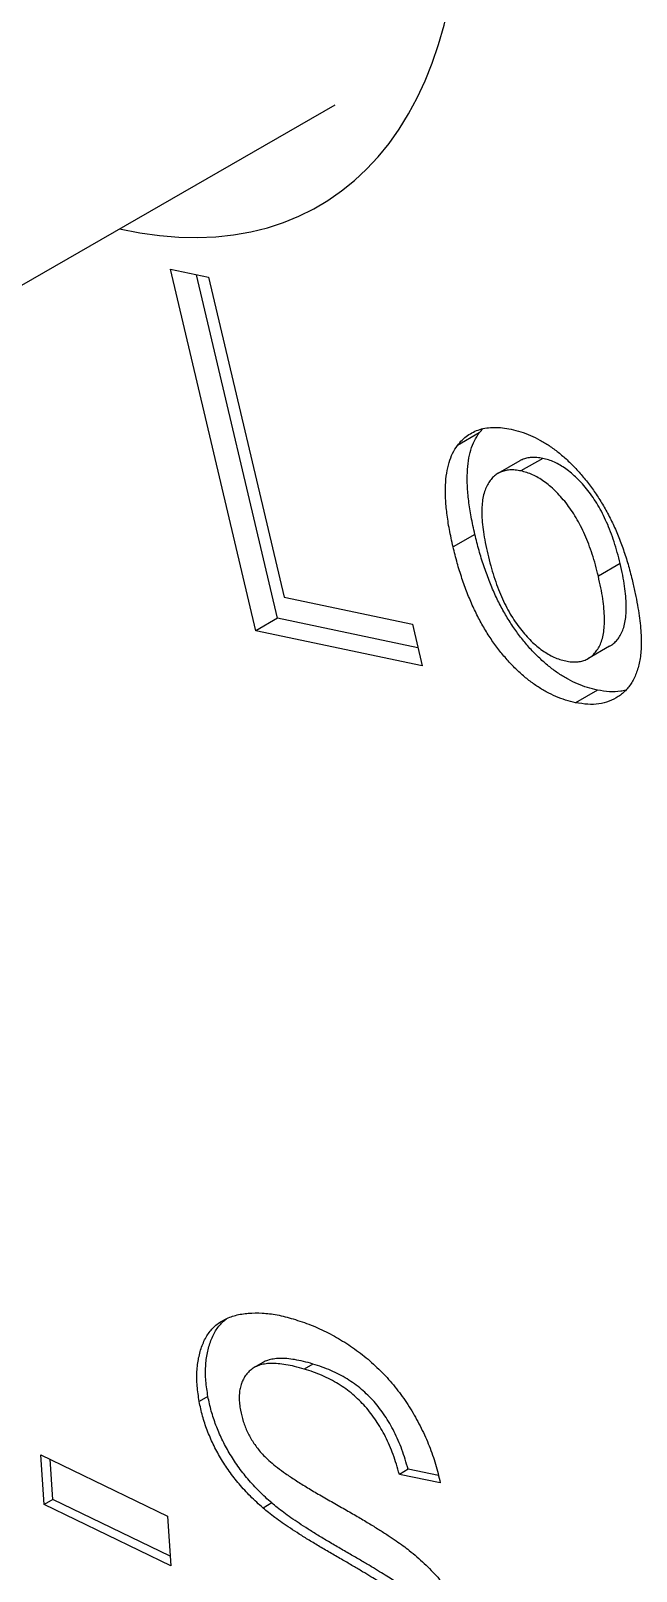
# Model space of a CAD drawing. Header units: millimetres. Extents: x 0 to 7722, y 0 to 5460.
# Drawn here: x 4575.53 to 4578.02, y 3546 to 3552.35 of the extents above; entities that cross this region are included whole.
import ezdxf

# ---------------------------------------------------------------- set-up
doc = ezdxf.new("R2010")
doc.units = ezdxf.units.MM
doc.header["$LTSCALE"] = 5
doc.layers.get('0').update_dxf_attribs({"linetype": 'CONTINUOUS'})

# ---------------------------------------------------------------- blocks, each defined once
blk = doc.blocks.new('RWFWFWEWEFWEFWEF')
for p, q in [((61.1608, -85.1669), (66.2804, -82.2188)), ((65.9532, -84.3861), (65.6022, -82.8966)), ((65.6022, -82.8966), (65.7592, -82.9298)), ((66.043, -84.3344), (65.7095, -82.9193)), ((65.7592, -82.9298), (66.0697, -84.2474)), ((66.873, -83.5711), (66.7832, -83.6228)), ((67.0396, -83.6865), (66.9498, -83.7382)), ((67.1344, -83.6759), (67.0446, -83.7276)), ((66.8551, -83.9889), (66.7653, -84.0406)), ((67.4531, -84.1093), (67.3633, -84.161)), ((66.0697, -84.2474), (66.5979, -84.359)), ((66.043, -84.3344), (65.9532, -84.3861)), ((66.6209, -84.4565), (66.043, -84.3344)), ((66.6384, -84.5309), (65.9532, -84.3861)), ((66.5979, -84.359), (66.6384, -84.5309)), ((67.4098, -84.4497), (67.32, -84.5014)), ((67.3594, -84.6307), (67.2696, -84.6824)), ((65.9828, -87.4003), (65.9469, -87.421)), ((66.1882, -87.4067), (66.1523, -87.4274)), ((65.7564, -87.5407), (65.7205, -87.5613)), ((65.0822, -87.9856), (65.0687, -87.7807)), ((65.0687, -87.7807), (65.5899, -88.0334)), ((65.1181, -87.965), (65.1072, -87.7994)), ((66.5802, -87.8406), (66.5442, -87.8613)), ((66.7129, -87.8959), (66.5442, -87.8613)), ((66.7057, -87.8664), (66.5802, -87.8406)), ((65.1181, -87.965), (65.0822, -87.9856)), ((65.6033, -88.2383), (65.0822, -87.9856)), ((65.6007, -88.199), (65.1181, -87.965)), ((66.019, -87.9792), (65.9831, -87.9999)), ((65.5899, -88.0334), (65.6033, -88.2383))]:
    blk.add_line(p, q)
for centre, major_axis, start_param, end_param in [((68.9568, -77.8498), (-5.4885, 9.5309), 3.141593, 6.283185), ((65.1851, -80.0218), (-5.4885, 9.5309), 2.354261, 7.070517), ((64.8258, -80.2286), (-5.2349, 9.0906), 1.877073, 7.547705), ((64.8258, -80.2286), (-1.3864, 2.4075), 2.651007, 6.773771)]:
    blk.add_ellipse(centre, major_axis=major_axis, ratio=0.578093, start_param=start_param, end_param=end_param)
for points, knots in [([(66.7832, -83.6228), (66.7895, -83.615), (66.8022, -83.5996), (66.8244, -83.5814), (66.8486, -83.5669), (66.8751, -83.5561), (66.904, -83.5498), (66.9352, -83.5477), (66.9686, -83.5491), (66.9921, -83.5535), (67.0041, -83.5558)], [0, 0, 0, 0, 0.124302, 0.246336, 0.367599, 0.489098, 0.612371, 0.737766, 0.866431, 1, 1, 1, 1]), ([(66.8551, -83.9889), (66.8498, -83.9648), (66.8395, -83.9181), (66.8291, -83.8514), (66.8237, -83.7903), (66.8233, -83.7349), (66.8279, -83.6851), (66.8378, -83.6412), (66.8522, -83.6023), (66.866, -83.5815), (66.873, -83.5711)], [0, 0, 0, 0, 0.148743, 0.287828, 0.419547, 0.543761, 0.661832, 0.776707, 0.888407, 1, 1, 1, 1]), ([(67.0041, -83.5558), (67.0175, -83.5591), (67.0438, -83.5655), (67.0836, -83.5806), (67.1226, -83.5995), (67.1609, -83.6227), (67.1985, -83.6502), (67.2352, -83.682), (67.2711, -83.7178), (67.3059, -83.7575), (67.3391, -83.8006), (67.3701, -83.847), (67.3987, -83.8961), (67.425, -83.9481), (67.4486, -84.0029), (67.4697, -84.0604), (67.4887, -84.1206), (67.4988, -84.1614), (67.504, -84.1822)], [0, 0, 0, 0, 0.064152, 0.125572, 0.185148, 0.243459, 0.301276, 0.358813, 0.417033, 0.476294, 0.536487, 0.596565, 0.657747, 0.720709, 0.785972, 0.853802, 0.925129, 1, 1, 1, 1]), ([(66.7653, -84.0406), (66.76, -84.0165), (66.7497, -83.9698), (66.7393, -83.9031), (66.7339, -83.842), (66.7335, -83.7866), (66.7381, -83.7368), (66.748, -83.6929), (66.7624, -83.654), (66.7762, -83.6332), (66.7832, -83.6228)], [0, 0, 0, 0, 0.148743, 0.287828, 0.419547, 0.543761, 0.661832, 0.776707, 0.888407, 1, 1, 1, 1]), ([(67.1344, -83.6759), (67.1264, -83.6745), (67.1107, -83.6717), (67.0885, -83.6713), (67.0681, -83.6744), (67.0521, -83.68), (67.0429, -83.6846), (67.0396, -83.6865)], [0, 0, 0, 0, 0.0575748, 0.1135309, 0.1680392, 0.2216425, 0.253499, 0.253499, 0.253499, 0.253499]), ([(67.4531, -84.1093), (67.4493, -84.0939), (67.4418, -84.064), (67.4288, -84.0201), (67.4141, -83.9786), (67.3981, -83.9396), (67.3809, -83.9029), (67.362, -83.8688), (67.3419, -83.8369), (67.3204, -83.8078), (67.2981, -83.7813), (67.2755, -83.7577), (67.2526, -83.7368), (67.2294, -83.7187), (67.2059, -83.7036), (67.1822, -83.6911), (67.1582, -83.6818), (67.1424, -83.6779), (67.1344, -83.6759)], [0, 0, 0, 0, 0.083091, 0.161599, 0.235449, 0.305032, 0.37138, 0.434814, 0.49558, 0.55546, 0.613804, 0.669732, 0.724174, 0.778201, 0.832482, 0.886638, 0.942235, 1, 1, 1, 1]), ([(67.0446, -83.7276), (67.0366, -83.7262), (67.0209, -83.7234), (66.9987, -83.723), (66.9783, -83.7261), (66.9598, -83.7325), (66.9429, -83.7418), (66.9278, -83.7545), (66.9148, -83.771), (66.9032, -83.79), (66.8943, -83.8129), (66.8876, -83.8391), (66.8841, -83.869), (66.8833, -83.9024), (66.8852, -83.9394), (66.8899, -83.9798), (66.8976, -84.0238), (66.9044, -84.0544), (66.9079, -84.0701)], [0, 0, 0, 0, 0.057575, 0.113531, 0.168039, 0.221642, 0.274751, 0.328957, 0.384527, 0.441388, 0.500191, 0.560929, 0.623824, 0.690348, 0.76061, 0.835638, 0.915286, 1, 1, 1, 1]), ([(67.3633, -84.161), (67.3595, -84.1456), (67.352, -84.1157), (67.339, -84.0718), (67.3243, -84.0303), (67.3083, -83.9913), (67.2911, -83.9546), (67.2722, -83.9205), (67.2521, -83.8886), (67.2306, -83.8595), (67.2083, -83.833), (67.1857, -83.8094), (67.1628, -83.7885), (67.1396, -83.7704), (67.1161, -83.7554), (67.0924, -83.7428), (67.0684, -83.7335), (67.0526, -83.7296), (67.0446, -83.7276)], [0, 0, 0, 0, 0.083091, 0.161599, 0.235449, 0.305032, 0.37138, 0.434814, 0.49558, 0.55546, 0.613804, 0.669732, 0.724174, 0.778201, 0.832482, 0.886638, 0.942235, 1, 1, 1, 1]), ([(67.3594, -84.6307), (67.3458, -84.6274), (67.319, -84.6208), (67.2787, -84.606), (67.2392, -84.5869), (67.2006, -84.5634), (67.1628, -84.5361), (67.1262, -84.5042), (67.0903, -84.4686), (67.0557, -84.4288), (67.0225, -84.3856), (66.9917, -84.3384), (66.963, -84.2882), (66.9365, -84.2347), (66.9127, -84.1778), (66.8909, -84.1176), (66.8712, -84.0541), (66.8606, -84.011), (66.8551, -83.9889)], [0, 0, 0, 0, 0.063926, 0.125121, 0.184194, 0.242122, 0.298638, 0.355028, 0.412089, 0.469915, 0.528683, 0.588247, 0.649294, 0.712504, 0.778734, 0.848317, 0.922061, 1, 1, 1, 1]), ([(67.2696, -84.6824), (67.256, -84.6791), (67.2292, -84.6725), (67.1889, -84.6578), (67.1494, -84.6386), (67.1108, -84.6151), (67.073, -84.5879), (67.0364, -84.556), (67.0005, -84.5203), (66.9659, -84.4805), (66.9327, -84.4373), (66.9019, -84.3902), (66.8732, -84.3399), (66.8467, -84.2864), (66.8229, -84.2295), (66.8011, -84.1693), (66.7814, -84.1058), (66.7708, -84.0627), (66.7653, -84.0406)], [0, 0, 0, 0, 0.063926, 0.125121, 0.184194, 0.242122, 0.298638, 0.355028, 0.412089, 0.469915, 0.528683, 0.588247, 0.649294, 0.712504, 0.778734, 0.848317, 0.922061, 1, 1, 1, 1]), ([(66.9079, -84.0701), (66.9119, -84.0861), (66.9196, -84.117), (66.9329, -84.1623), (66.9478, -84.2049), (66.964, -84.2448), (66.9815, -84.2821), (67.0002, -84.317), (67.0206, -84.3489), (67.0419, -84.3782), (67.0641, -84.4047), (67.0867, -84.4286), (67.1097, -84.4494), (67.133, -84.4675), (67.1567, -84.4827), (67.1807, -84.4953), (67.205, -84.5047), (67.221, -84.5086), (67.2291, -84.5106)], [0, 0, 0, 0, 0.085107, 0.164625, 0.23953, 0.309677, 0.376092, 0.439366, 0.500005, 0.558712, 0.61586, 0.671339, 0.725456, 0.77872, 0.832236, 0.886655, 0.942519, 1, 1, 1, 1]), ([(67.4098, -84.4497), (67.4131, -84.4478), (67.4217, -84.4422), (67.4349, -84.4313), (67.448, -84.4148), (67.4594, -84.3954), (67.4684, -84.3723), (67.4747, -84.3456), (67.4781, -84.3152), (67.4787, -84.2811), (67.4765, -84.2433), (67.4717, -84.2019), (67.4637, -84.1568), (67.4567, -84.1255), (67.4531, -84.1093)], [0.239736, 0.239736, 0.239736, 0.239736, 0.2711338, 0.3248448, 0.3799074, 0.4366263, 0.4953093, 0.5556693, 0.6189479, 0.6858621, 0.7570194, 0.832925, 0.9139494, 1, 1, 1, 1]), ([(67.2291, -84.5106), (67.237, -84.512), (67.2527, -84.5149), (67.2745, -84.5146), (67.295, -84.5121), (67.3134, -84.5056), (67.3299, -84.4956), (67.3451, -84.483), (67.3582, -84.4665), (67.3696, -84.4471), (67.3786, -84.424), (67.3849, -84.3973), (67.3883, -84.3669), (67.3889, -84.3328), (67.3867, -84.2951), (67.3818, -84.2537), (67.3738, -84.2086), (67.3669, -84.1772), (67.3633, -84.161)], [0, 0, 0, 0, 0.056522, 0.111524, 0.165403, 0.218025, 0.271134, 0.324845, 0.379907, 0.436626, 0.495309, 0.555669, 0.618948, 0.685862, 0.757019, 0.832925, 0.913949, 1, 1, 1, 1]), ([(67.504, -84.1822), (67.5078, -84.1991), (67.5154, -84.2319), (67.5244, -84.2793), (67.5315, -84.3237), (67.5367, -84.365), (67.5395, -84.4032), (67.5405, -84.4384), (67.5391, -84.4705), (67.5358, -84.4998), (67.5305, -84.5265), (67.5233, -84.5509), (67.5147, -84.5737), (67.5042, -84.5942), (67.4921, -84.6129), (67.4783, -84.6297), (67.4628, -84.6445), (67.4399, -84.6615), (67.4083, -84.6778), (67.3659, -84.6885), (67.3196, -84.6907), (67.2864, -84.6852), (67.2696, -84.6824)], [0, 0, 0, 0, 0.058698, 0.114042, 0.166463, 0.216071, 0.262728, 0.306876, 0.348818, 0.388675, 0.427002, 0.46511, 0.502535, 0.539692, 0.577048, 0.61431, 0.652436, 0.690862, 0.76791, 0.844221, 0.92114, 1, 1, 1, 1]), ([(67.4763, -84.6312), (67.4694, -84.6329), (67.448, -84.6372), (67.4094, -84.639), (67.3762, -84.6335), (67.3594, -84.6307)], [0.8069159, 0.8069159, 0.8069159, 0.8069159, 0.8442213, 0.9211398, 1, 1, 1, 1]), ([(65.7205, -87.5613), (65.7172, -87.5398), (65.7105, -87.4969), (65.7099, -87.4364), (65.7171, -87.3806), (65.729, -87.3379), (65.7426, -87.3072), (65.7545, -87.2857), (65.7688, -87.267), (65.785, -87.2503), (65.8032, -87.2357), (65.8237, -87.2237), (65.846, -87.2139), (65.8783, -87.2033), (65.9225, -87.196), (65.9799, -87.1958), (66.0416, -87.2029), (66.085, -87.2148), (66.1072, -87.2209)], [0, 0, 0, 0, 0.074469, 0.148021, 0.222816, 0.299361, 0.338566, 0.377604, 0.416718, 0.456442, 0.497014, 0.538465, 0.581213, 0.625066, 0.714889, 0.806757, 0.901252, 1, 1, 1, 1]), ([(65.7564, -87.5407), (65.7531, -87.5191), (65.7464, -87.4762), (65.7459, -87.4157), (65.753, -87.3599), (65.7649, -87.3172), (65.7785, -87.2866), (65.7904, -87.2651), (65.8047, -87.2463), (65.8195, -87.2311), (65.8298, -87.2225), (65.8343, -87.2191)], [0, 0, 0, 0, 0.0744688, 0.1480209, 0.2228159, 0.2993614, 0.3385658, 0.3776044, 0.4167177, 0.4564424, 0.4863671, 0.4863671, 0.4863671, 0.4863671]), ([(66.1072, -87.2209), (66.1317, -87.2289), (66.1793, -87.2445), (66.2504, -87.2766), (66.3185, -87.3155), (66.3733, -87.3533), (66.415, -87.3867), (66.4448, -87.4132), (66.4731, -87.4409), (66.5003, -87.47), (66.5262, -87.5004), (66.5506, -87.5323), (66.5738, -87.5653), (66.6027, -87.6111), (66.6352, -87.6707), (66.6683, -87.7445), (66.6947, -87.8202), (66.7067, -87.8704), (66.7129, -87.8959)], [0, 0, 0, 0, 0.100319, 0.19513, 0.285808, 0.37276, 0.415021, 0.45598, 0.496155, 0.535219, 0.574438, 0.61273, 0.650808, 0.689502, 0.766116, 0.842687, 0.920133, 1, 1, 1, 1]), ([(66.1523, -87.4274), (66.1392, -87.4236), (66.114, -87.4163), (66.0782, -87.4093), (66.0454, -87.4048), (66.016, -87.4041), (65.9895, -87.4061), (65.9665, -87.4118), (65.9463, -87.4203), (65.9299, -87.4329), (65.9159, -87.4471), (65.9047, -87.4636), (65.8958, -87.4816), (65.8895, -87.5013), (65.8859, -87.5229), (65.8846, -87.546), (65.8858, -87.5708), (65.8887, -87.5883), (65.8902, -87.5972)], [0, 0, 0, 0, 0.094598, 0.182526, 0.264059, 0.340244, 0.410774, 0.476968, 0.53866, 0.596951, 0.652725, 0.70565, 0.756328, 0.805836, 0.853969, 0.901738, 0.950435, 1, 1, 1, 1]), ([(66.1882, -87.4067), (66.1751, -87.4029), (66.1499, -87.3957), (66.1141, -87.3886), (66.0813, -87.3841), (66.0519, -87.3834), (66.0255, -87.3854), (66.0026, -87.3911), (65.9889, -87.3968), (65.9828, -87.4003)], [0, 0, 0, 0, 0.0945983, 0.1825259, 0.2640586, 0.3402436, 0.4107737, 0.4769676, 0.5370854, 0.5370854, 0.5370854, 0.5370854]), ([(66.5442, -87.8613), (66.5403, -87.8474), (66.5327, -87.8204), (66.5194, -87.7805), (66.504, -87.7426), (66.4875, -87.7065), (66.4689, -87.6724), (66.4488, -87.6403), (66.4274, -87.6099), (66.404, -87.5817), (66.379, -87.5552), (66.352, -87.531), (66.3232, -87.5085), (66.2925, -87.4883), (66.26, -87.4698), (66.2257, -87.4535), (66.1895, -87.439), (66.165, -87.4313), (66.1523, -87.4274)], [0, 0, 0, 0, 0.066878, 0.130177, 0.191065, 0.249184, 0.30547, 0.360853, 0.41512, 0.469659, 0.52563, 0.582555, 0.642717, 0.706453, 0.773205, 0.843952, 0.919637, 1, 1, 1, 1]), ([(66.5802, -87.8406), (66.5763, -87.8267), (66.5687, -87.7997), (66.5553, -87.7598), (66.5399, -87.7219), (66.5234, -87.6858), (66.5048, -87.6517), (66.4848, -87.6196), (66.4633, -87.5892), (66.4399, -87.561), (66.4149, -87.5346), (66.3879, -87.5103), (66.3592, -87.4879), (66.3284, -87.4676), (66.2959, -87.4491), (66.2616, -87.4328), (66.2254, -87.4183), (66.2009, -87.4106), (66.1882, -87.4067)], [0, 0, 0, 0, 0.066878, 0.130177, 0.191065, 0.249184, 0.30547, 0.360853, 0.41512, 0.469659, 0.52563, 0.582555, 0.642717, 0.706453, 0.773205, 0.843952, 0.919637, 1, 1, 1, 1]), ([(65.9831, -87.9999), (65.9657, -87.9842), (65.9319, -87.9537), (65.8851, -87.9027), (65.8436, -87.8497), (65.8078, -87.7945), (65.7775, -87.7377), (65.7524, -87.6796), (65.733, -87.6203), (65.7247, -87.5812), (65.7205, -87.5613)], [0, 0, 0, 0, 0.142131, 0.275463, 0.40105, 0.522384, 0.64084, 0.757873, 0.877231, 1, 1, 1, 1]), ([(66.019, -87.9792), (66.0016, -87.9635), (65.9678, -87.933), (65.921, -87.882), (65.8795, -87.829), (65.8437, -87.7738), (65.8135, -87.717), (65.7884, -87.6589), (65.7689, -87.5996), (65.7606, -87.5605), (65.7564, -87.5407)], [0, 0, 0, 0, 0.142131, 0.275463, 0.40105, 0.522384, 0.64084, 0.757873, 0.877231, 1, 1, 1, 1]), ([(65.8902, -87.5972), (65.8936, -87.6125), (65.9002, -87.6424), (65.9182, -87.6873), (65.9418, -87.7302), (65.9614, -87.7553), (65.9714, -87.7681)], [0, 0, 0, 0, 0.258917, 0.506134, 0.746712, 1, 1, 1, 1]), ([(65.9714, -87.7681), (65.9775, -87.7749), (65.9911, -87.79), (66.015, -87.8112), (66.0438, -87.8349), (66.0779, -87.8595), (66.1173, -87.8857), (66.1618, -87.9137), (66.2116, -87.9437), (66.2649, -87.9737), (66.3186, -88.0042), (66.3696, -88.0336), (66.4161, -88.0614), (66.4584, -88.0874), (66.4961, -88.1115), (66.5296, -88.1339), (66.5587, -88.1546), (66.5765, -88.1683), (66.5848, -88.1747)], [0, 0, 0, 0, 0.032516, 0.072449, 0.119829, 0.175503, 0.239268, 0.311407, 0.391984, 0.480911, 0.570271, 0.652723, 0.728416, 0.796366, 0.858031, 0.912012, 0.959375, 1, 1, 1, 1]), ([(66.5215, -88.3443), (66.5158, -88.3402), (66.5031, -88.331), (66.4816, -88.3173), (66.4559, -88.3004), (66.4259, -88.282), (66.3916, -88.2615), (66.353, -88.2384), (66.3101, -88.2134), (66.2643, -88.1869), (66.2181, -88.16), (66.1741, -88.1335), (66.1336, -88.1082), (66.0967, -88.0844), (66.0632, -88.062), (66.0334, -88.0401), (66.0069, -88.0203), (65.9907, -88.0064), (65.9831, -87.9999)], [0, 0, 0, 0, 0.031864, 0.071519, 0.11938, 0.175091, 0.238186, 0.309987, 0.389185, 0.476439, 0.564346, 0.646173, 0.720794, 0.789209, 0.851638, 0.907197, 0.956691, 1, 1, 1, 1]), ([(66.5575, -88.3237), (66.5518, -88.3196), (66.539, -88.3103), (66.5175, -88.2966), (66.4918, -88.2797), (66.4618, -88.2613), (66.4275, -88.2408), (66.3889, -88.2177), (66.346, -88.1927), (66.3003, -88.1662), (66.254, -88.1394), (66.21, -88.1128), (66.1696, -88.0875), (66.1326, -88.0637), (66.0992, -88.0413), (66.0693, -88.0194), (66.0428, -87.9996), (66.0266, -87.9857), (66.019, -87.9792)], [0, 0, 0, 0, 0.031864, 0.071519, 0.11938, 0.175091, 0.238186, 0.309987, 0.389185, 0.476439, 0.564346, 0.646173, 0.720794, 0.789209, 0.851638, 0.907197, 0.956691, 1, 1, 1, 1]), ([(66.5848, -88.1747), (66.5955, -88.1835), (66.6164, -88.2007), (66.6466, -88.2285), (66.6754, -88.2561), (66.7022, -88.2846), (66.7273, -88.314), (66.7509, -88.3436), (66.7725, -88.3742), (66.7993, -88.4151), (66.8286, -88.4686), (66.8578, -88.5348), (66.8808, -88.6033), (66.8903, -88.6485), (66.8952, -88.6717)], [0, 0, 0, 0, 0.074406, 0.145506, 0.214209, 0.280101, 0.343524, 0.405701, 0.466132, 0.525067, 0.641436, 0.757749, 0.875956, 1, 1, 1, 1])]:
    blk.add_open_spline(points, degree=3, knots=knots)
blk.add_open_spline([(66.873, -83.5711), (66.8779, -83.5651), (66.8828, -83.5591), (66.8879, -83.5535)], degree=3)

msp = doc.modelspace()

# ---------------------------------------------------------------- block references
msp.add_blockref('RWFWFWEWEFWEFWEF', (4510.4996, 3634.2604))

doc.saveas('drawing.dxf')
